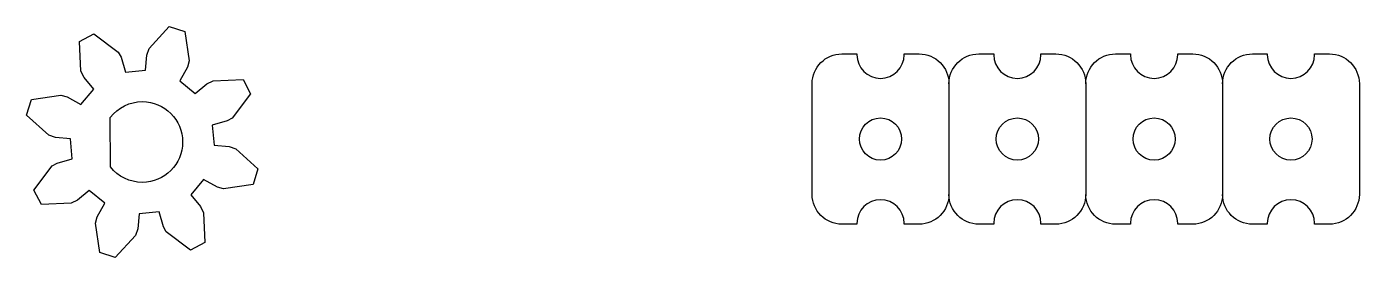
# Model space of a CAD drawing. Header units: millimetres. Extents: x -14.5 to 64.5, y 14.2 to 27.8.
import ezdxf

# ---------------------------------------------------------------- set-up
doc = ezdxf.new("R2010")
doc.units = ezdxf.units.MM
doc.layers.add('Cuts', color=1, linetype='Continuous', lineweight=25, true_color=0xff0000)

msp = doc.modelspace()

# ---------------------------------------------------------------- linework, layer by layer
at = {"layer": 'Cuts', "color": 1, "lineweight": 25, "true_color": 0xff0000}
for points in [[(-9.203, 14.156), (-10.124, 14.438), (-10.384, 16.188), (-10.285, 16.552), (-9.834, 17.37), (-10.751, 18.126), (-11.434, 17.552), (-11.81, 17.37), (-13.576, 17.287), (-14.028, 18.138), (-12.941, 19.578), (-12.645, 19.747), (-11.749, 20.006), (-11.863, 21.189), (-12.751, 21.266), (-13.146, 21.404), (-14.453, 22.592), (-14.172, 23.514), (-12.421, 23.774), (-12.057, 23.675), (-11.239, 23.224), (-10.483, 24.141), (-11.057, 24.824), (-11.239, 25.201), (-11.323, 26.965), (-10.471, 27.417), (-9.031, 26.332), (-8.863, 26.037), (-8.602, 25.14), (-7.419, 25.253), (-7.343, 26.141), (-7.205, 26.536), (-6.016, 27.844), (-5.095, 27.562), (-4.835, 25.811), (-4.934, 25.447), (-5.384, 24.629), (-4.467, 23.873), (-3.785, 24.447), (-3.409, 24.629), (-1.643, 24.713), (-1.191, 23.861), (-2.278, 22.422), (-2.572, 22.253), (-3.469, 21.993), (-3.356, 20.81), (-2.468, 20.733), (-2.073, 20.596), (-0.766, 19.406), (-1.048, 18.485), (-2.798, 18.225), (-3.161, 18.324), (-3.979, 18.775), (-4.736, 17.859), (-4.163, 17.176), (-3.98, 16.799), (-3.897, 15.034), (-4.747, 14.582), (-6.188, 15.668), (-6.357, 15.963), (-6.616, 16.86), (-7.799, 16.747), (-7.876, 15.859), (-8.014, 15.463), (-9.203, 14.156), (-9.203, 14.156)], [(33.82, 26.225), (34.702, 26.225), (34.702, 26.175)], [(37.503, 26.175), (37.503, 26.225), (38.386, 26.225)], [(41.92, 26.225), (42.803, 26.225), (42.803, 26.176)], [(45.603, 26.176), (45.603, 26.225), (46.487, 26.225)], [(50.02, 26.225), (50.904, 26.225), (50.904, 26.176)], [(53.704, 26.176), (53.704, 26.225), (54.587, 26.225)], [(58.12, 26.225), (59.004, 26.225), (59.004, 26.176)], [(61.804, 26.176), (61.804, 26.225), (62.687, 26.225)], [(32.054, 17.893), (32.054, 24.458)], [(40.154, 24.458), (40.154, 17.893)], [(48.254, 24.459), (48.254, 17.893)], [(56.354, 24.459), (56.354, 17.893)], [(64.453, 24.459), (64.453, 17.893)], [(-9.496, 19.526), (-9.505, 22.446)], [(34.702, 16.175), (34.702, 16.126), (33.82, 16.126)], [(38.386, 16.126), (37.503, 16.126), (37.503, 16.175)], [(42.803, 16.176), (42.803, 16.126), (41.92, 16.126)], [(46.487, 16.126), (45.603, 16.126), (45.603, 16.176)], [(50.904, 16.176), (50.904, 16.126), (50.02, 16.126)], [(54.587, 16.126), (53.704, 16.126), (53.704, 16.176)], [(59.004, 16.176), (59.004, 16.126), (58.12, 16.126)], [(62.687, 16.126), (61.804, 16.126), (61.804, 16.176)]]:
    msp.add_lwpolyline(points, dxfattribs=at)
for points in [[(32.054, 24.458), (32.054, 25.433), (32.846, 26.225), (33.82, 26.225)], [(34.702, 26.175), (34.702, 25.403), (35.332, 24.775), (36.104, 24.775)], [(36.104, 24.775), (36.875, 24.775), (37.503, 25.403), (37.503, 26.175)], [(38.386, 26.225), (39.361, 26.225), (40.154, 25.433), (40.154, 24.458)], [(40.154, 24.459), (40.154, 25.433), (40.946, 26.225), (41.92, 26.225)], [(42.803, 26.176), (42.803, 25.404), (43.432, 24.776), (44.204, 24.776)], [(44.204, 24.776), (44.976, 24.776), (45.603, 25.404), (45.603, 26.176)], [(46.487, 26.225), (47.461, 26.225), (48.254, 25.433), (48.254, 24.459)], [(48.254, 24.459), (48.254, 25.433), (49.047, 26.225), (50.02, 26.225)], [(50.904, 26.176), (50.904, 25.404), (51.532, 24.776), (52.304, 24.776)], [(52.304, 24.776), (53.076, 24.776), (53.704, 25.404), (53.704, 26.176)], [(54.587, 26.225), (55.561, 26.225), (56.354, 25.433), (56.354, 24.459)], [(56.354, 24.459), (56.354, 25.433), (57.147, 26.225), (58.12, 26.225)], [(59.004, 26.176), (59.004, 25.404), (59.631, 24.776), (60.404, 24.776)], [(60.404, 24.776), (61.176, 24.776), (61.804, 25.404), (61.804, 26.176)], [(62.687, 26.225), (63.661, 26.225), (64.453, 25.433), (64.453, 24.459)], [(-9.505, 22.446), (-9.038, 23.057), (-8.351, 23.393), (-7.611, 23.393)], [(-7.611, 23.393), (-6.292, 23.393), (-5.218, 22.319), (-5.218, 20.999)], [(34.854, 21.176), (34.854, 21.866), (35.413, 22.426), (36.104, 22.426)], [(36.104, 22.426), (36.793, 22.426), (37.353, 21.866), (37.353, 21.176)], [(42.954, 21.176), (42.954, 21.866), (43.513, 22.426), (44.204, 22.426)], [(44.204, 22.426), (44.893, 22.426), (45.453, 21.866), (45.453, 21.176)], [(51.054, 21.176), (51.054, 21.866), (51.613, 22.426), (52.304, 22.426)], [(52.304, 22.426), (52.993, 22.426), (53.553, 21.866), (53.553, 21.176)], [(59.154, 21.176), (59.154, 21.866), (59.713, 22.426), (60.404, 22.426)], [(60.404, 22.426), (61.094, 22.426), (61.653, 21.866), (61.653, 21.176)], [(-5.218, 20.999), (-5.218, 19.68), (-6.292, 18.606), (-7.611, 18.606)], [(36.104, 19.925), (35.413, 19.925), (34.854, 20.485), (34.854, 21.176)], [(37.353, 21.176), (37.353, 20.485), (36.793, 19.925), (36.104, 19.925)], [(44.204, 19.925), (43.513, 19.925), (42.954, 20.485), (42.954, 21.176)], [(45.453, 21.176), (45.453, 20.485), (44.893, 19.925), (44.204, 19.925)], [(52.304, 19.925), (51.613, 19.925), (51.054, 20.485), (51.054, 21.176)], [(53.553, 21.176), (53.553, 20.485), (52.993, 19.925), (52.304, 19.925)], [(60.404, 19.925), (59.713, 19.925), (59.154, 20.485), (59.154, 21.176)], [(61.653, 21.176), (61.653, 20.485), (61.094, 19.925), (60.404, 19.925)], [(-7.611, 18.606), (-8.351, 18.606), (-9.038, 18.941), (-9.496, 19.526)], [(33.82, 16.126), (32.846, 16.126), (32.054, 16.919), (32.054, 17.893)], [(36.104, 17.576), (35.332, 17.576), (34.702, 16.948), (34.702, 16.175)], [(37.503, 16.175), (37.503, 16.948), (36.876, 17.576), (36.104, 17.576)], [(40.154, 17.893), (40.154, 16.919), (39.361, 16.126), (38.386, 16.126)], [(41.92, 16.126), (40.946, 16.126), (40.154, 16.919), (40.154, 17.893)], [(44.204, 17.576), (43.432, 17.576), (42.803, 16.948), (42.803, 16.176)], [(45.603, 16.176), (45.603, 16.948), (44.976, 17.576), (44.204, 17.576)], [(48.254, 17.893), (48.254, 16.919), (47.461, 16.126), (46.487, 16.126)], [(50.02, 16.126), (49.047, 16.126), (48.254, 16.919), (48.254, 17.893)], [(52.304, 17.576), (51.532, 17.576), (50.904, 16.948), (50.904, 16.176)], [(53.704, 16.176), (53.704, 16.948), (53.076, 17.576), (52.304, 17.576)], [(56.354, 17.893), (56.354, 16.919), (55.561, 16.126), (54.587, 16.126)], [(58.12, 16.126), (57.147, 16.126), (56.354, 16.919), (56.354, 17.893)], [(60.404, 17.576), (59.632, 17.576), (59.004, 16.948), (59.004, 16.176)], [(61.804, 16.176), (61.804, 16.948), (61.176, 17.576), (60.404, 17.576)], [(64.453, 17.893), (64.453, 16.919), (63.661, 16.126), (62.687, 16.126)]]:
    msp.add_open_spline(points, degree=3, dxfattribs=at)

doc.saveas('drawing.dxf')
